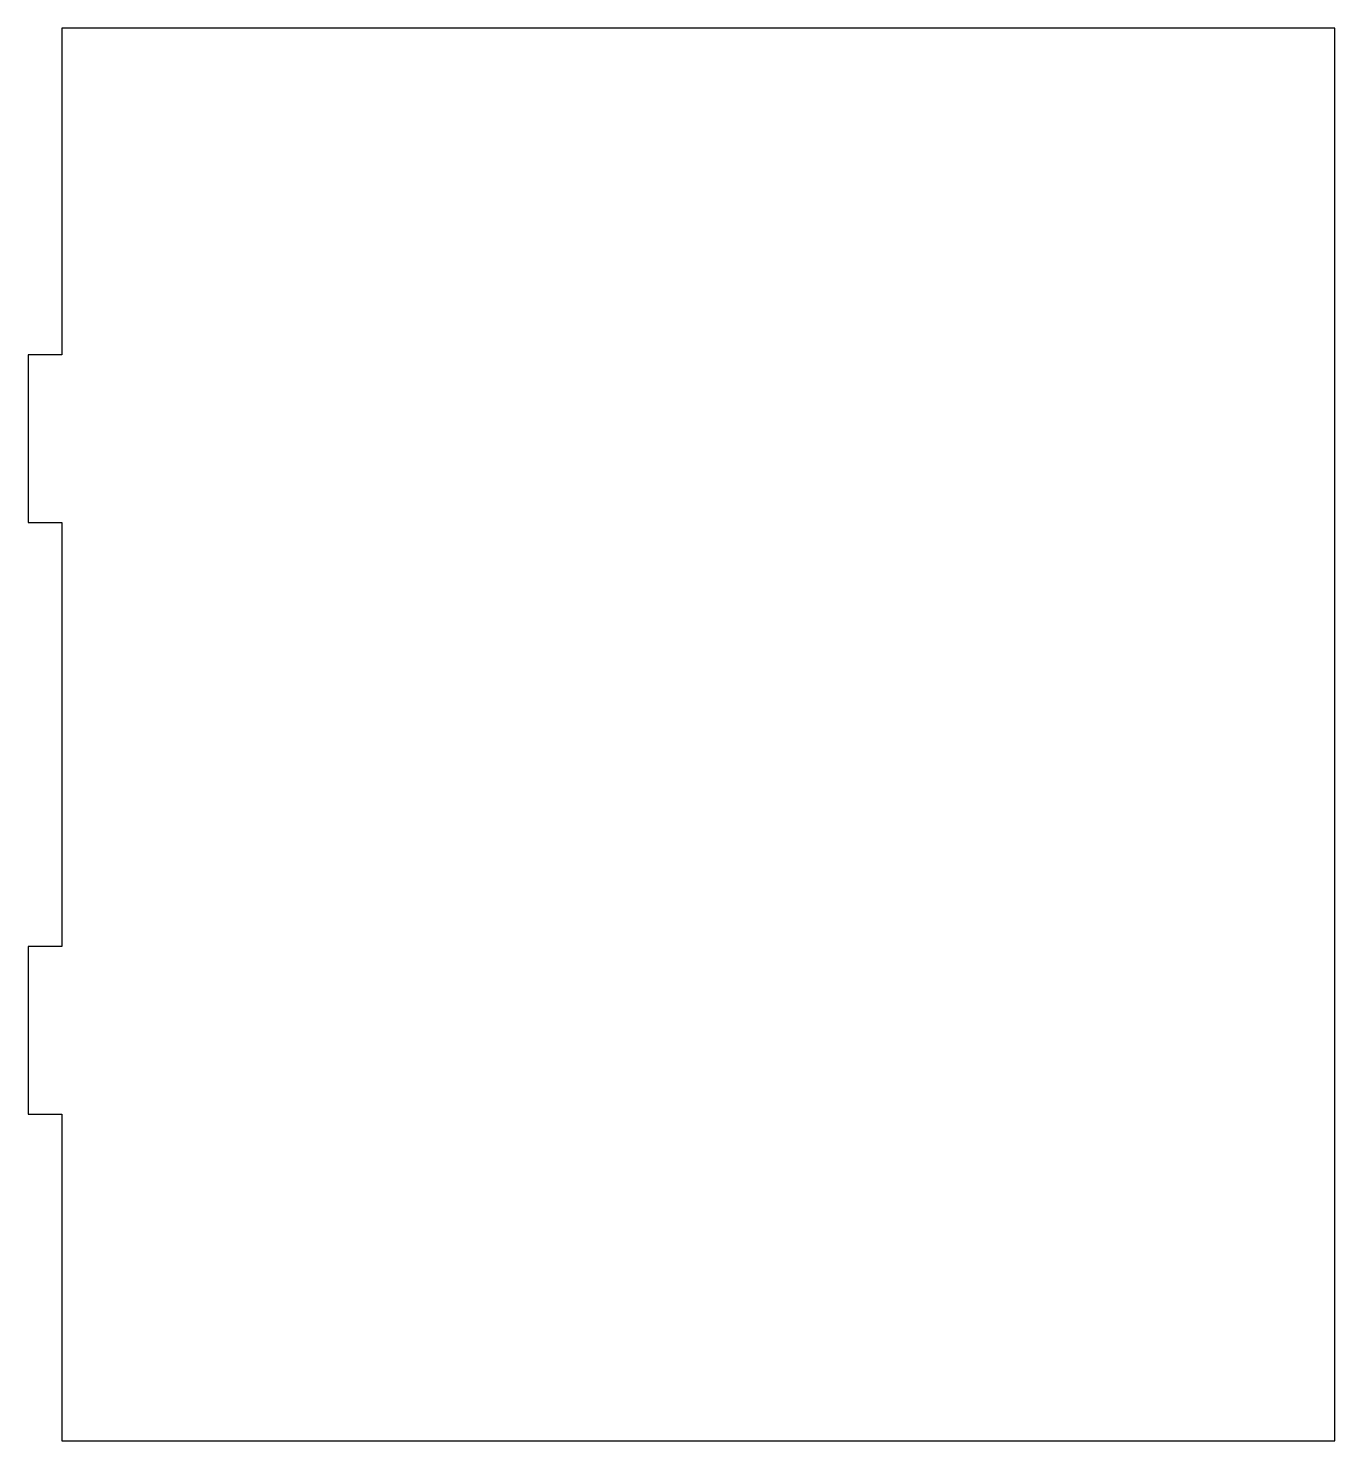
# Model space of a CAD drawing. Header units: millimetres. Extents: x 30 to 264, y 6 to 259.
import ezdxf

# ---------------------------------------------------------------- set-up
doc = ezdxf.new("R2010")
doc.units = ezdxf.units.MM
doc.layers.add('CUT', color=7, linetype='Continuous')

msp = doc.modelspace()

# ---------------------------------------------------------------- linework, layer by layer
at = {"layer": 'CUT'}
for p, q in [((36, 259), (36, 200.5)), ((264, 259), (36, 259)), ((264, 6), (264, 259)), ((30, 200.5), (30, 170.5)), ((36, 200.5), (30, 200.5)), ((30, 170.5), (36, 170.5)), ((36, 170.5), (36, 94.5)), ((30, 94.5), (30, 64.5)), ((36, 94.5), (30, 94.5)), ((30, 64.5), (36, 64.5)), ((36, 64.5), (36, 6)), ((36, 6), (264, 6))]:
    msp.add_line(p, q, dxfattribs=at)

doc.saveas('drawing.dxf')
